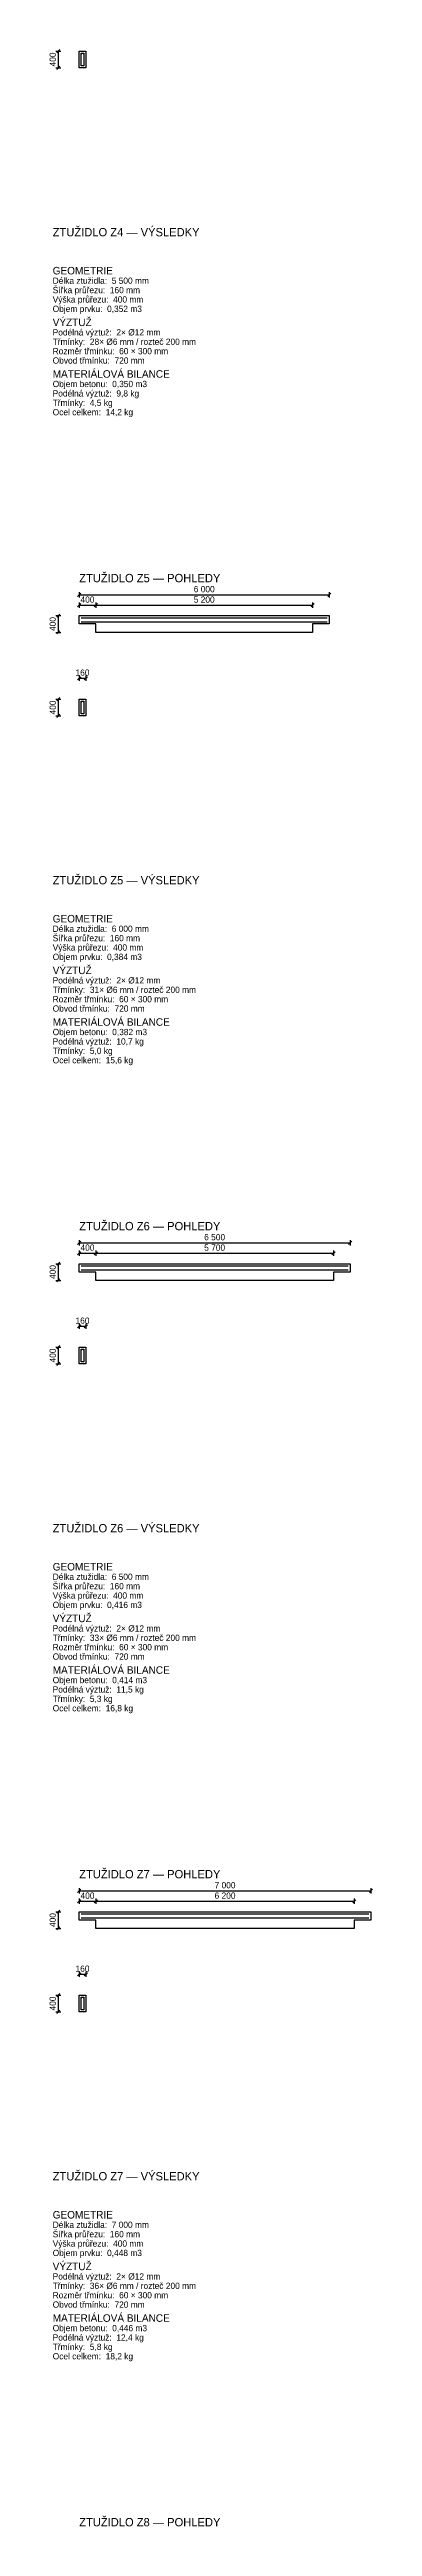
# Model space of a CAD drawing. Header units: millimetres. Extents: x -309 to 21690, y -1871722 to 127.
# Drawn here: x -77 to 7672, y -117478 to -58138 of the extents above; entities that cross this region are included whole.
import ezdxf
from ezdxf.enums import TextEntityAlignment as Align

# ---------------------------------------------------------------- set-up
doc = ezdxf.new("R2010")
doc.units = ezdxf.units.MM
for name, color, linetype in [('OPTICORS_BETON', 7, 'CONTINUOUS'), ('OPTICORS_KOTY', 3, 'CONTINUOUS'), ('OPTICORS_VYZTUZ', 1, 'CONTINUOUS')]:
    doc.layers.add(name, color=color, linetype=linetype)

msp = doc.modelspace()

# ---------------------------------------------------------------- linework, layer by layer
at = {"layer": 'OPTICORS_BETON'}
for points in [[(635, -58175), (795, -58175), (795, -58575), (635, -58575)], [(635, -71700), (6635, -71700), (6635, -71900), (6235, -71900), (6235, -72100), (1035, -72100), (1035, -71900), (635, -71900)], [(635, -73700), (795, -73700), (795, -74100), (635, -74100)], [(635, -87225), (7135, -87225), (7135, -87425), (6735, -87425), (6735, -87625), (1035, -87625), (1035, -87425), (635, -87425)], [(635, -89225), (795, -89225), (795, -89625), (635, -89625)], [(635, -102750), (7635, -102750), (7635, -102950), (7235, -102950), (7235, -103150), (1035, -103150), (1035, -102950), (635, -102950)], [(635, -104750), (795, -104750), (795, -105150), (635, -105150)]]:
    msp.add_lwpolyline(points, close=True, dxfattribs=at)
at = {"layer": 'OPTICORS_KOTY'}
for p, q in [((97.5, -58212.5), (172.5, -58137.5)), ((72.5, -58175), (197.5, -58175)), ((72.5, -58575), (197.5, -58575)), ((97.5, -58612.5), (172.5, -58537.5)), ((135, -58175), (135, -58575)), ((597.5, -71237.5), (672.5, -71162.5)), ((635, -71137.5), (635, -71262.5)), ((635, -71200), (6635, -71200)), ((6597.5, -71237.5), (6672.5, -71162.5)), ((6635, -71137.5), (6635, -71262.5)), ((72.5, -71700), (197.5, -71700)), ((97.5, -71737.5), (172.5, -71662.5)), ((135, -71700), (135, -72100)), ((597.5, -71487.5), (672.5, -71412.5)), ((635, -71387.5), (635, -71512.5)), ((635, -71450), (1035, -71450)), ((997.5, -71487.5), (1072.5, -71412.5)), ((997.5, -71487.5), (1072.5, -71412.5)), ((1035, -71387.5), (1035, -71512.5)), ((1035, -71387.5), (1035, -71512.5)), ((1035, -71450), (6235, -71450)), ((6197.5, -71487.5), (6272.5, -71412.5)), ((6235, -71387.5), (6235, -71512.5)), ((72.5, -72100), (197.5, -72100)), ((97.5, -72137.5), (172.5, -72062.5)), ((597.5, -73237.5), (672.5, -73162.5)), ((635, -73137.5), (635, -73262.5)), ((635, -73200), (795, -73200)), ((757.5, -73237.5), (832.5, -73162.5)), ((795, -73137.5), (795, -73262.5)), ((72.5, -73700), (197.5, -73700)), ((72.5, -74100), (197.5, -74100)), ((97.5, -73737.5), (172.5, -73662.5)), ((97.5, -74137.5), (172.5, -74062.5)), ((135, -73700), (135, -74100)), ((72.5, -87225), (197.5, -87225)), ((97.5, -87262.5), (172.5, -87187.5)), ((135, -87225), (135, -87625)), ((597.5, -86762.5), (672.5, -86687.5)), ((597.5, -87012.5), (672.5, -86937.5)), ((635, -86662.5), (635, -86787.5)), ((635, -86725), (7135, -86725)), ((635, -86912.5), (635, -87037.5)), ((635, -86975), (1035, -86975)), ((997.5, -87012.5), (1072.5, -86937.5)), ((997.5, -87012.5), (1072.5, -86937.5)), ((1035, -86912.5), (1035, -87037.5)), ((1035, -86912.5), (1035, -87037.5)), ((1035, -86975), (6735, -86975)), ((6697.5, -87012.5), (6772.5, -86937.5)), ((6735, -86912.5), (6735, -87037.5)), ((7097.5, -86762.5), (7172.5, -86687.5)), ((7135, -86662.5), (7135, -86787.5)), ((72.5, -87625), (197.5, -87625)), ((97.5, -87662.5), (172.5, -87587.5)), ((597.5, -88762.5), (672.5, -88687.5)), ((635, -88662.5), (635, -88787.5)), ((635, -88725), (795, -88725)), ((757.5, -88762.5), (832.5, -88687.5)), ((795, -88662.5), (795, -88787.5)), ((72.5, -89225), (197.5, -89225)), ((97.5, -89262.5), (172.5, -89187.5)), ((97.5, -89662.5), (172.5, -89587.5)), ((135, -89225), (135, -89625)), ((72.5, -89625), (197.5, -89625)), ((597.5, -102287.5), (672.5, -102212.5)), ((597.5, -102537.5), (672.5, -102462.5)), ((635, -102187.5), (635, -102312.5)), ((635, -102250), (7635, -102250)), ((635, -102437.5), (635, -102562.5)), ((635, -102500), (1035, -102500)), ((997.5, -102537.5), (1072.5, -102462.5)), ((997.5, -102537.5), (1072.5, -102462.5)), ((1035, -102437.5), (1035, -102562.5)), ((1035, -102437.5), (1035, -102562.5)), ((1035, -102500), (7235, -102500)), ((7197.5, -102537.5), (7272.5, -102462.5)), ((7235, -102437.5), (7235, -102562.5)), ((7597.5, -102287.5), (7672.5, -102212.5)), ((7635, -102187.5), (7635, -102312.5)), ((72.5, -102750), (197.5, -102750)), ((72.5, -103150), (197.5, -103150)), ((97.5, -102787.5), (172.5, -102712.5)), ((97.5, -103187.5), (172.5, -103112.5)), ((135, -102750), (135, -103150)), ((597.5, -104287.5), (672.5, -104212.5)), ((635, -104187.5), (635, -104312.5)), ((635, -104250), (795, -104250)), ((757.5, -104287.5), (832.5, -104212.5)), ((795, -104187.5), (795, -104312.5)), ((72.5, -104750), (197.5, -104750)), ((97.5, -104787.5), (172.5, -104712.5)), ((135, -104750), (135, -105150)), ((72.5, -105150), (197.5, -105150)), ((97.5, -105187.5), (172.5, -105112.5))]:
    msp.add_line(p, q, dxfattribs=at)
at = {"layer": 'OPTICORS_VYZTUZ'}
for p, q in [((685, -71750), (6585, -71750)), ((685, -71850), (6585, -71850)), ((685, -87275), (7085, -87275)), ((685, -87375), (7085, -87375)), ((685, -102800), (7585, -102800)), ((685, -102900), (7585, -102900))]:
    msp.add_line(p, q, dxfattribs=at)
for points in [[(685, -58225), (745, -58225), (745, -58525), (685, -58525)], [(685, -73750), (745, -73750), (745, -74050), (685, -74050)], [(685, -89275), (745, -89275), (745, -89575), (685, -89575)], [(685, -104800), (745, -104800), (745, -105100), (685, -105100)]]:
    msp.add_lwpolyline(points, close=True, dxfattribs=at)
for centre in [(691, -58231), (739, -58231), (691, -73756), (739, -73756), (691, -89281), (739, -89281), (691, -104806), (739, -104806)]:
    msp.add_circle(centre, 6, dxfattribs=at)

# ---------------------------------------------------------------- texts
at = {"layer": 'OPTICORS_KOTY'}
for p in [(0, -58375), (0, -71900), (0, -73900), (0, -87425), (0, -89425), (0, -102950), (0, -104950)]:
    msp.add_text('400', height=150, rotation=90, dxfattribs=at).set_placement(p, align=Align.MIDDLE)
for s, height, p in [('ZTUŽIDLO Z4 — VÝSLEDKY', 200, (0, -62612.5)), ('GEOMETRIE', 180, (0, -63525)), ('Výška průřezu:  400 mm', 150, (0, -64200)), ('Šířka průřezu:  160 mm', 150, (0, -63975)), ('Délka ztužidla:  5 500 mm', 150, (0, -63750)), ('VÝZTUŽ', 180, (0, -64762.5)), ('Objem prvku:  0,352 m3', 150, (0, -64425)), ('Třmínky:  28× %%c6 mm / rozteč 200 mm', 150, (0, -65212.5)), ('Podélná výztuž:  2× %%c12 mm', 150, (0, -64987.5)), ('Obvod třmínku:  720 mm', 150, (0, -65662.5)), ('Rozměr třmínku:  60 × 300 mm', 150, (0, -65437.5)), ('MATERIÁLOVÁ BILANCE', 180, (0, -66000)), ('Objem betonu:  0,350 m3', 150, (0, -66225)), ('Podélná výztuž:  9,8 kg', 150, (0, -66450)), ('Třmínky:  4,5 kg', 150, (0, -66675)), ('Ocel celkem:  14,2 kg', 150, (0, -66900)), ('ZTUŽIDLO Z5 — POHLEDY', 200, (635, -70900)), ('ZTUŽIDLO Z5 — VÝSLEDKY', 200, (0, -78137.5)), ('GEOMETRIE', 180, (0, -79050)), ('Šířka průřezu:  160 mm', 150, (0, -79500)), ('Délka ztužidla:  6 000 mm', 150, (0, -79275)), ('Výška průřezu:  400 mm', 150, (0, -79725)), ('VÝZTUŽ', 180, (0, -80287.5)), ('Objem prvku:  0,384 m3', 150, (0, -79950)), ('Třmínky:  31× %%c6 mm / rozteč 200 mm', 150, (0, -80737.5)), ('Podélná výztuž:  2× %%c12 mm', 150, (0, -80512.5)), ('Obvod třmínku:  720 mm', 150, (0, -81187.5)), ('Rozměr třmínku:  60 × 300 mm', 150, (0, -80962.5)), ('Objem betonu:  0,382 m3', 150, (0, -81750)), ('Podélná výztuž:  10,7 kg', 150, (0, -81975)), ('MATERIÁLOVÁ BILANCE', 180, (0, -81525)), ('Třmínky:  5,0 kg', 150, (0, -82200)), ('Ocel celkem:  15,6 kg', 150, (0, -82425)), ('ZTUŽIDLO Z6 — POHLEDY', 200, (635, -86425)), ('ZTUŽIDLO Z6 — VÝSLEDKY', 200, (0, -93662.5)), ('Šířka průřezu:  160 mm', 150, (0, -95025)), ('GEOMETRIE', 180, (0, -94575)), ('Délka ztužidla:  6 500 mm', 150, (0, -94800)), ('Výška průřezu:  400 mm', 150, (0, -95250)), ('Objem prvku:  0,416 m3', 150, (0, -95475)), ('VÝZTUŽ', 180, (0, -95812.5)), ('Třmínky:  33× %%c6 mm / rozteč 200 mm', 150, (0, -96262.5)), ('Podélná výztuž:  2× %%c12 mm', 150, (0, -96037.5)), ('Obvod třmínku:  720 mm', 150, (0, -96712.5)), ('Rozměr třmínku:  60 × 300 mm', 150, (0, -96487.5)), ('Objem betonu:  0,414 m3', 150, (0, -97275)), ('MATERIÁLOVÁ BILANCE', 180, (0, -97050)), ('Třmínky:  5,3 kg', 150, (0, -97725)), ('Ocel celkem:  16,8 kg', 150, (0, -97950)), ('Podélná výztuž:  11,5 kg', 150, (0, -97500)), ('ZTUŽIDLO Z7 — POHLEDY', 200, (635, -101950)), ('ZTUŽIDLO Z7 — VÝSLEDKY', 200, (0, -109187.5)), ('Šířka průřezu:  160 mm', 150, (0, -110550)), ('GEOMETRIE', 180, (0, -110100)), ('Délka ztužidla:  7 000 mm', 150, (0, -110325)), ('Výška průřezu:  400 mm', 150, (0, -110775)), ('Objem prvku:  0,448 m3', 150, (0, -111000)), ('VÝZTUŽ', 180, (0, -111337.5)), ('Podélná výztuž:  2× %%c12 mm', 150, (0, -111562.5)), ('Třmínky:  36× %%c6 mm / rozteč 200 mm', 150, (0, -111787.5)), ('Obvod třmínku:  720 mm', 150, (0, -112237.5)), ('Rozměr třmínku:  60 × 300 mm', 150, (0, -112012.5)), ('Objem betonu:  0,446 m3', 150, (0, -112800)), ('MATERIÁLOVÁ BILANCE', 180, (0, -112575)), ('Třmínky:  5,8 kg', 150, (0, -113250)), ('Ocel celkem:  18,2 kg', 150, (0, -113475)), ('Podélná výztuž:  12,4 kg', 150, (0, -113025)), ('ZTUŽIDLO Z8 — POHLEDY', 200, (635, -117475))]:
    msp.add_text(s, height=height, dxfattribs=at).set_placement(p)
for s, p in [('6 000', (3635, -71065)), ('400', (835, -71315)), ('5 200', (3635, -71315)), ('160', (715, -73065)), ('6 500', (3885, -86590)), ('400', (835, -86840)), ('5 700', (3885, -86840)), ('160', (715, -88590)), ('7 000', (4135, -102115)), ('400', (835, -102365)), ('6 200', (4135, -102365)), ('160', (715, -104115))]:
    msp.add_text(s, height=150, dxfattribs=at).set_placement(p, align=Align.MIDDLE)

doc.saveas('drawing.dxf')
